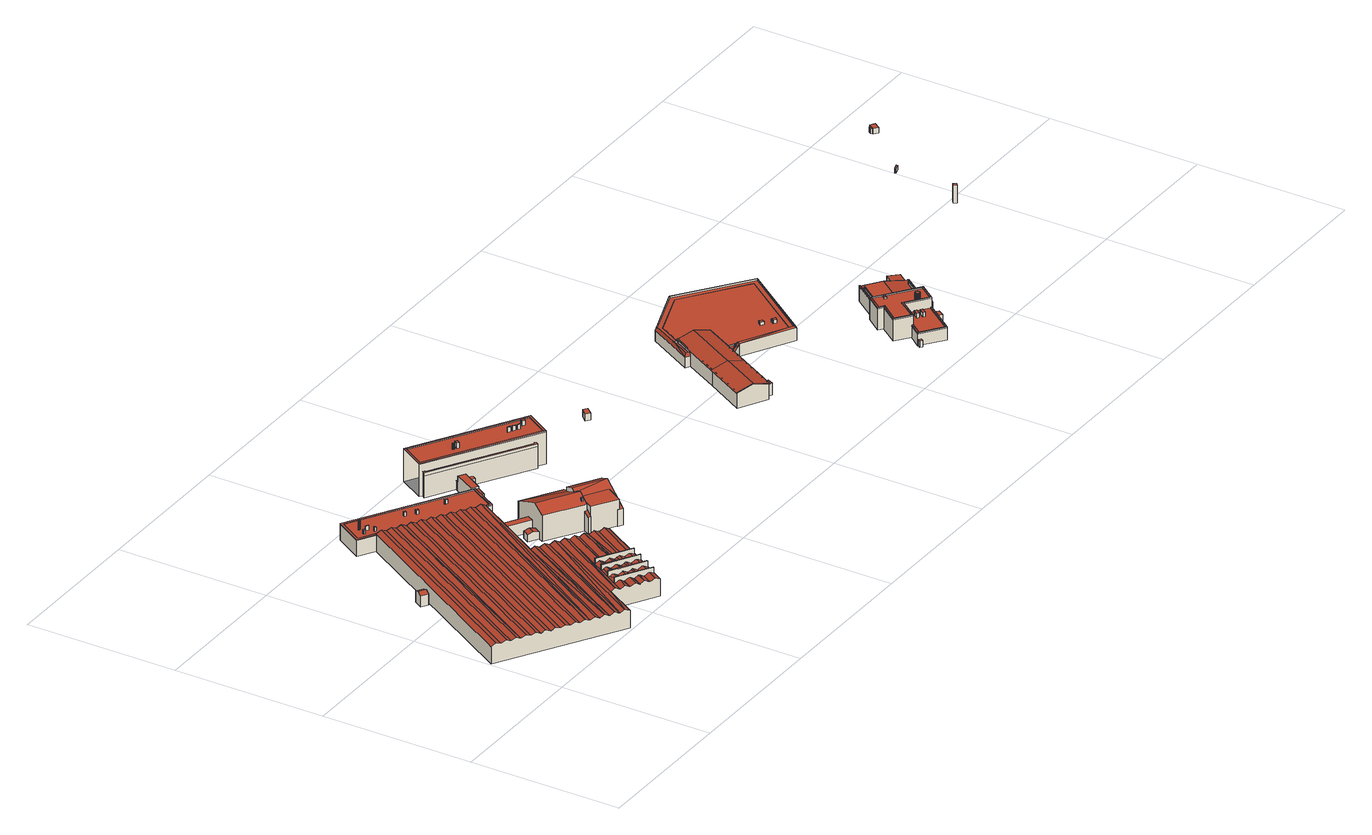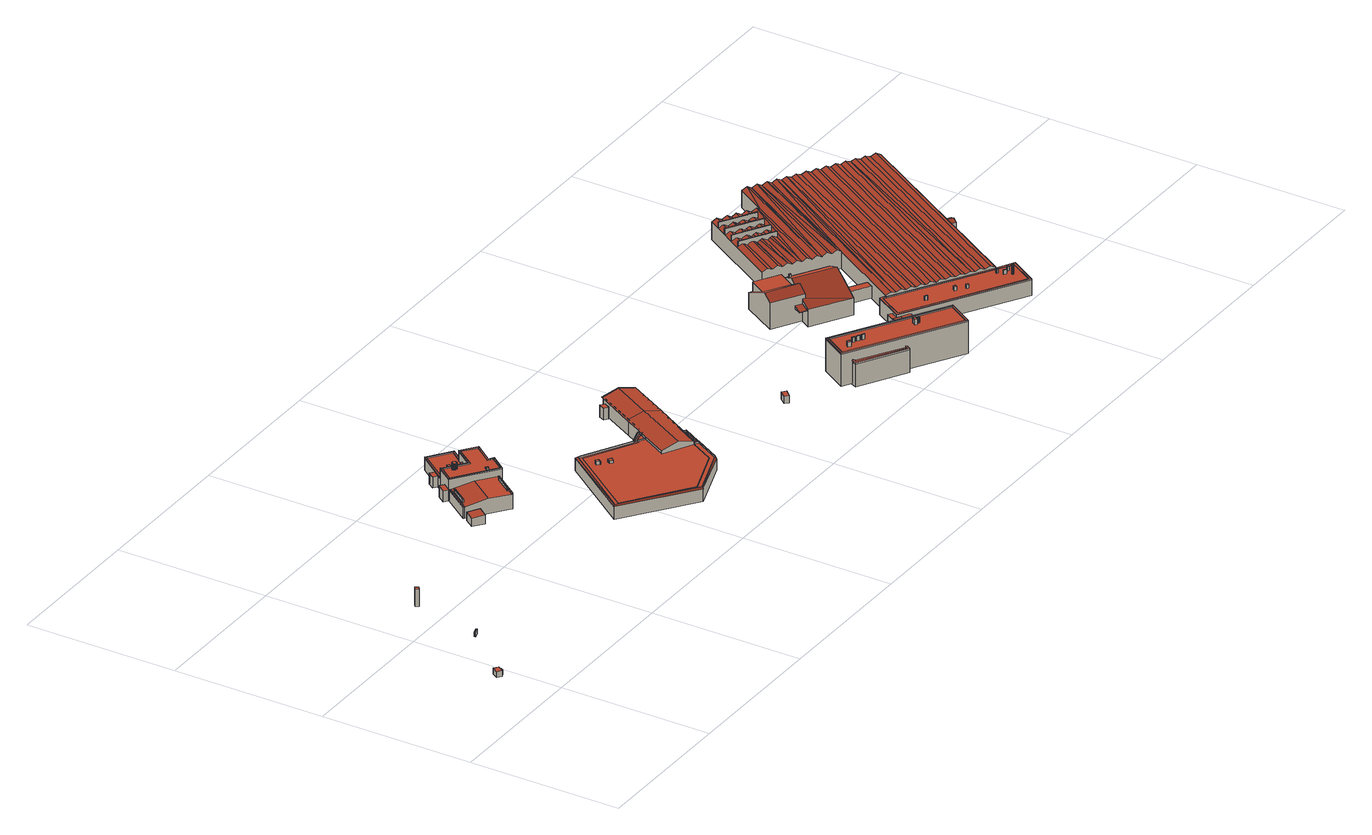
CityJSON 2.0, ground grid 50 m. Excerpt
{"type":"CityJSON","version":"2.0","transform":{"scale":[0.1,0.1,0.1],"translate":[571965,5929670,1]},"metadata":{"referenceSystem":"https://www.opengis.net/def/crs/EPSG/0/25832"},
"CityObjects":{
"building1":{"type":"Building","attributes":{"Grundfläche 2D":"7.888411","Grundhöhe NN":"1.096"},"geometry":[{"type":"Solid","lod":"3","boundaries":[[[[0,1,2,3]],[[4,0,3,5]],[[5,3,2,6,7]],[[4,5,7,8]],[[1,0,4,8,9]],[[2,1,9,6]],[[7,6,9,8]]]],"semantics":{"surfaces":[{"type":"RoofSurface"},{"type":"WallSurface"},{"type":"GroundSurface"}],"values":[[0,0,1,1,1,1,2]]}}]},
"building2":{"type":"Building","attributes":{"Grundfläche 2D":"3975.099443","Grundhöhe NN":"1.096"},"children":["building2-1","building2-2","building2-3","building2-4","building2-5","building2-6","building2-7","building2-8","building2-9","building2-10","building2-11"],"geometry":[{"type":"Solid","lod":"3","boundaries":[[[[10,11,12,13]],[[14,10,13,15,16,17,18,19,20,21,22,23,12,11,24,25,26]],[[27,28,29,30,31,32,33,34,35,36,37,38,39]],[[33,32,31,30,29,28,27,40,41,42,43,44,45,46,47,48,49,36,35,34]],[[50,51,52,53,54,55,56,57,49,48,47,46,45,44,43,42,41,40,58,59]],[[54,53,52,51,50,59,58,60,61,62,63,64,65,66,67,68,57,56,55]],[[69,70,71,72,73,74,75,76,77,78,79,80,81,82,83,84,60,85,86]],[[82,81,80,79,78,77,76,57,68,67,66,65,64,63,62,61,60,84,83]],[[87,88,89,90,91,92,93,85,94,95,96,97,98,99,100,101,102,103,104,105]],[[91,90,89,88,87,105,104,76,75,74,73,72,71,70,69,86,85,93,92]],[[106,107,108,109,110,111,112,103,102,101,100,99,98,97,96,95,94,113,114]],[[115,116,117,118,119,120,121,113,122,123,124,125,126,127,128,129,130]],[[118,117,116,115,130,131,132]],[[119,118,132,131,130,129,128,103,112,111,110,109,108,107,106,114,113,121,120]],[[133,134,122]],[[125,124,123,122,134,127,126]],[[135,136,134,133]],[[137,138,136,135]],[[139,140,137]],[[140,138,137]],[[141,142,139]],[[142,140,139]],[[141,143,144,142]],[[145,144,143]],[[146,147,145]],[[147,144,145]],[[146,148,149,150,151]],[[151,152,146]],[[152,147,146]],[[153,154,149,148]],[[155,156,150]],[[156,151,150]],[[157,158,155]],[[158,156,155]],[[157,159,160,158]],[[159,161,162,160]],[[163,164,162,161]],[[165,166,164,163]],[[165,167,168,166]],[[167,169,170,168]],[[169,171,172,170]],[[171,173,174,172]],[[173,175,176,174]],[[175,177,178,176]],[[177,179,180,178]],[[181,182,180,179]],[[183,184,182,181]],[[185,184,183]],[[185,186,187,188]],[[188,184,185]],[[186,189,190,187]],[[191,192,190,189]],[[193,194,192,191]],[[194,193,195,196,197,198]],[[199,136,138]],[[200,201,202,203,204,205]],[[206,207,208,209,210,211,212,213,214]],[[204,203,11,10]],[[215,216,18,17]],[[216,217,218,219,20,19,18]],[[219,220,21,20]],[[220,221,22,21]],[[222,23,22,221]],[[24,11,203,202]],[[25,24,202,201]],[[201,200,26,25]],[[200,205,14,26]],[[10,14,205,204]],[[146,145,143,141,139,137,135,133,122,113,94,85,60,58,40,27,39,223,224]],[[16,15,154,153,148,146,224,225,215,17]],[[12,195,193,191,189,186,185,183,181,179,177,175,173,171,169,167,165,163,161,159,157,155,150,149,154,15,13]],[[196,195,12]],[[222,226,227,198,197,196,12,23]],[[199,138,140,142,144,147,152,151,156,158,160,162,164,166,168,170,172,174,176,178,180,182,184,188,187,190,192,194,198,227,228]],[[136,199,228,229]],[[37,36,49,57,76,104,103,128,127,134,136,229,230]],[[39,38,37,230,223]],[[231,220,219,208,207,232]],[[221,220,231,233]],[[222,221,233,226]],[[216,215,225,234]],[[209,208,219,218,217,216,234,235,210]],[[211,210,235,236]],[[212,211,236,237]],[[213,212,237,238]],[[214,213,238,239]],[[206,214,239,240]],[[207,206,240,232]],[[226,233,231,232,240,239,238,237,236,235,234,225,224,223,230,229,228,227]]]],"semantics":{"surfaces":[{"type":"RoofSurface"},{"type":"WallSurface"},{"type":"GroundSurface"}],"values":[[0,0,0,0,0,0,0,0,0,0,0,0,0,0,0,0,0,0,0,0,0,0,0,0,0,0,0,0,0,0,0,0,0,0,0,0,0,0,0,0,0,0,0,0,0,0,0,0,0,0,0,0,0,0,0,0,0,1,1,1,1,1,1,1,1,1,1,1,1,1,1,1,1,1,1,1,1,1,1,1,1,1,1,1,1,1,1,1,2]]}}]},
"building2-1":{"type":"BuildingInstallation","parents":["building2"],"geometry":[{"type":"MultiSurface","lod":"3","boundaries":[[[241,242,243,244]],[[244,243,245,246]],[[241,244,246,247]],[[242,241,247,248]],[[243,242,248,245]]],"semantics":{"surfaces":[{"type":"RoofSurface"},{"type":"WallSurface"}],"values":[0,1,1,1,1]}}]},
"building2-2":{"type":"BuildingInstallation","parents":["building2"],"geometry":[{"type":"MultiSurface","lod":"3","boundaries":[[[249,250,251,252,253,254,255,256,257,258,259,260,261,262,263,264,265]],[[249,265,266,267]],[[267,268,250,249]],[[268,269,251,250]],[[269,270,252,251]],[[270,271,253,252]],[[271,272,254,253]],[[272,273,255,254]],[[273,274,256,255]],[[274,275,257,256]],[[275,276,258,257]],[[276,277,259,258]],[[277,278,260,259]],[[278,279,261,260]],[[279,280,262,261]],[[280,281,263,262]],[[281,282,264,263]],[[282,266,265,264]]],"semantics":{"surfaces":[{"type":"RoofSurface"},{"type":"WallSurface"}],"values":[0,1,1,1,1,1,1,1,1,1,1,1,1,1,1,1,1,1]}}]},
"building2-3":{"type":"BuildingInstallation","parents":["building2"],"geometry":[{"type":"MultiSurface","lod":"3","boundaries":[[[283,284,285,286]],[[286,285,287,288]],[[283,286,288,289]],[[284,283,289,290]],[[285,284,290,287]]],"semantics":{"surfaces":[{"type":"RoofSurface"},{"type":"WallSurface"}],"values":[0,1,1,1,1]}}]},
"building2-4":{"type":"BuildingInstallation","parents":["building2"],"geometry":[{"type":"MultiSurface","lod":"3","boundaries":[[[291,292,293,294]],[[294,293,295,296]],[[291,294,296,297]],[[292,291,297,298]],[[293,292,298,295]]],"semantics":{"surfaces":[{"type":"RoofSurface"},{"type":"WallSurface"}],"values":[0,1,1,1,1]}}]},
"building2-5":{"type":"BuildingInstallation","parents":["building2"],"geometry":[{"type":"MultiSurface","lod":"3","boundaries":[[[299,300,301,302]],[[303,304,302,301]],[[299,302,304,305]],[[300,299,305,306]],[[306,303,301,300]]],"semantics":{"surfaces":[{"type":"RoofSurface"},{"type":"WallSurface"}],"values":[0,1,1,1,1]}}]},
"building2-6":{"type":"BuildingInstallation","parents":["building2"],"geometry":[{"type":"MultiSurface","lod":"3","boundaries":[[[307,308,309,310]],[[310,309,311,312]],[[307,310,312,313]],[[308,307,313,314]],[[309,308,314,311]]],"semantics":{"surfaces":[{"type":"RoofSurface"},{"type":"WallSurface"}],"values":[0,1,1,1,1]}}]},
"building2-7":{"type":"BuildingInstallation","parents":["building2"],"geometry":[{"type":"MultiSurface","lod":"3","boundaries":[[[315,316,317,318]],[[319,320,318,317]],[[315,318,320,321]],[[321,322,316,315]],[[317,316,322,319]]],"semantics":{"surfaces":[{"type":"RoofSurface"},{"type":"WallSurface"}],"values":[0,1,1,1,1]}}]},
"building2-8":{"type":"BuildingInstallation","parents":["building2"],"geometry":[{"type":"MultiSurface","lod":"3","boundaries":[[[323,324,325,326,327,328,329,330]],[[327,326,331,34,332,47,333,55,67,78,74,87,101,111,130,334,125,335,329,328]],[[335,336,330,329]],[[129,112,102,105,75,77,68,56,337,48,338,35,339,325,324,323,330,336,126,340]],[[339,331,326,325]]],"semantics":{"surfaces":[{"type":"RoofSurface"},{"type":"WallSurface"}],"values":[0,1,1,1,1]}}]},
"building2-9":{"type":"BuildingInstallation","parents":["building2"],"geometry":[{"type":"MultiSurface","lod":"3","boundaries":[[[341,342,343,344,345]],[[118,108,98,90,71,81,64,52,346,44,347,31,348,343,342,349,117]],[[348,350,344,343]],[[82,70,91,97,107,119,351,352,341,345,344,350,30,353,43,354,51,63]],[[352,349,342,341]]],"semantics":{"surfaces":[{"type":"RoofSurface"},{"type":"WallSurface"}],"values":[0,1,1,1,1]}}]},
"building2-10":{"type":"BuildingInstallation","parents":["building2"],"geometry":[{"type":"MultiSurface","lod":"3","boundaries":[[[355,356,357,358]],[[359,360,355,358]],[[356,355,360,28,361,41,362,59,61,84,86,93,95,114,121,363,364]],[[364,365,357,356]],[[69,83,62,50,366,42,367,29,359,358,357,365,368,120,106,96,92]]],"semantics":{"surfaces":[{"type":"RoofSurface"},{"type":"WallSurface"}],"values":[0,1,1,1,1]}}]},
"building2-11":{"type":"BuildingInstallation","parents":["building2"],"geometry":[{"type":"MultiSurface","lod":"3","boundaries":[[[369,370,371,372,373,374,375,376,377,378]],[[123,379,371,370]],[[379,124,115,131,110,100,88,73,79,66,54,380,46,381,33,382,376,375,374,373,372,371]],[[382,383,377,376]],[[53,65,80,72,89,99,109,132,116,123,370,369,378,377,383,32,384,45,385]]],"semantics":{"surfaces":[{"type":"RoofSurface"},{"type":"WallSurface"}],"values":[0,1,1,1,1]}}]},
"building3":{"type":"Building","attributes":{"Grundfläche 2D":"390.104590","Grundhöhe NN":"1.401"},"children":["building3-1","building3-2"],"geometry":[{"type":"Solid","lod":"3","boundaries":[[[[386,387,388,389,390,391]],[[392,393,394,395,396,389,388,397,398,399]],[[393,400,401,394]],[[402,403,404,399,405]],[[404,403,406,407]],[[408,409,402]],[[410,411,412,413,403,402,409,414,415]],[[416,409,408,417,418,419,420]],[[421,422,423,424]],[[425,421,424,426]],[[427,428,414,409]],[[429,430,431,432]],[[404,407,393,392,399]],[[419,418,433,434]],[[420,419,434,435]],[[411,410,436,437]],[[413,412,411,437,438]],[[406,403,413,438,439]],[[440,441,400,393,407,406,439,442]],[[397,388,387,417,408,402]],[[397,402,405,398]],[[405,399,398]],[[400,441,440,442,443,401]],[[394,401,443,444]],[[430,445,446,447,425,426,448,449,391,390,389,396,395,394,444,450,431]],[[387,386,391,449,433,418,417]],[[426,424,423,451,448]],[[422,421,425,447,452]],[[423,422,452,451]],[[436,410,415,428,427,420,435]],[[415,414,428]],[[409,416,420,427]],[[432,431,450,453]],[[429,432,453,454]],[[430,429,454,445]],[[438,437,436,435,434,433,449,448,451,452,447,446,445,454,453,450,444,443,442,439]]]],"semantics":{"surfaces":[{"type":"RoofSurface"},{"type":"WallSurface"},{"type":"GroundSurface"}],"values":[[0,0,0,0,0,0,0,0,0,0,0,0,1,1,1,1,1,1,1,1,1,1,1,1,1,1,1,1,1,1,1,1,1,1,1,2]]}}]},
"building3-1":{"type":"BuildingInstallation","parents":["building3"],"geometry":[{"type":"MultiSurface","lod":"3","boundaries":[[[455,456,457,458]],[[459,460,458,457]],[[460,461,455,458]],[[456,455,461,462]],[[457,456,462,459]]],"semantics":{"surfaces":[{"type":"RoofSurface"},{"type":"WallSurface"}],"values":[0,1,1,1,1]}}]},
"building3-2":{"type":"BuildingInstallation","parents":["building3"],"geometry":[{"type":"MultiSurface","lod":"3","boundaries":[[[463,441,464,465]],[[440,466,464,441]],[[466,467,465,464]],[[467,468,463,465]],[[468,440,441,463]],[[440,468,467,466]]],"semantics":{"surfaces":[{"type":"RoofSurface"},{"type":"WallSurface"},{"type":"OuterCeilingSurface"}],"values":[0,1,1,1,1,2]}}]},
"building4":{"type":"Building","attributes":{"Grundfläche 2D":"512.091649","Grundhöhe NN":"1.151"},"children":["building4-1","building4-2","building4-3","building4-4","building4-5","building4-6"],"geometry":[{"type":"MultiSurface","lod":"3","boundaries":[[[469,470,471,472]],[[473,474,475,471,470]],[[469,476,473,470]],[[477,476,469,472,478,479]],[[474,480,481,475]],[[476,477,474,473]],[[482,480,474,477,479,483]],[[483,479,478,484]],[[485,486,487,488]],[[482,483,484,489]],[[482,489,490,486,485,491,481,480]],[[492,493,494,495]],[[496,497,498,499]],[[487,500,501,493,492,502,503,504,488]],[[505,504,503,506,507,501,500,508,509,510,497,496,511,512]],[[513,514,515,516,499,498]],[[506,517,495,494,507]],[[484,478,472,471,475,481,491,512,511,518,519,520,521,522,523,524,510,509,490,489]],[[525,526,514,513]],[[527,528,526,525]],[[529,530,516,531]],[[513,498,531,516,515,532]],[[507,494,493,501]],[[486,508,500,487]],[[508,486,490,509]],[[533,534,535,536,537,538,539,540,519,518,530,529,524,523]],[[536,541,542,537]],[[543,544,521,520]],[[538,545,546,535,534,547,548,549,539]],[[546,545,542,541]],[[544,543,549,548]],[[513,532,527,525]],[[497,529,531,498]],[[529,497,510,524]],[[541,536,535,546]],[[533,550,544,548,547,534]],[[521,544,550,533,523,522]]],"semantics":{"surfaces":[{"type":"WallSurface"},{"type":"RoofSurface"},{"type":"GroundSurface"}],"values":[0,0,1,0,0,0,1,0,0,0,0,0,0,1,0,1,1,2,0,1,0,1,0,0,0,0,1,0,1,0,0,0,0,0,0,0,0]}}]},
"building4-1":{"type":"BuildingInstallation","parents":["building4"],"geometry":[{"type":"MultiSurface","lod":"3","boundaries":[[[551,552,553,554,555,556,557,558,559,560,561,562,563,564,565,566,567,568,569,570,571,572,573,574,575,576,577]],[[578,579,552,551]],[[580,581,577,576]],[[581,578,551,577]],[[579,582,553,552]],[[582,583,554,553]],[[583,584,555,554]],[[584,585,556,555]],[[585,586,557,556]],[[586,587,558,557]],[[587,588,559,558]],[[588,589,560,559]],[[589,590,561,560]],[[590,591,562,561]],[[591,592,563,562]],[[592,593,564,563]],[[593,594,565,564]],[[594,595,566,565]],[[595,596,567,566]],[[596,597,568,567]],[[597,598,569,568]],[[598,599,570,569]],[[599,600,571,570]],[[600,601,572,571]],[[601,602,573,572]],[[602,603,574,573]],[[603,604,575,574]],[[604,580,576,575]]],"semantics":{"surfaces":[{"type":"RoofSurface"},{"type":"WallSurface"}],"values":[0,1,1,1,1,1,1,1,1,1,1,1,1,1,1,1,1,1,1,1,1,1,1,1,1,1,1,1]}}]},
"building4-2":{"type":"BuildingInstallation","parents":["building4"],"geometry":[{"type":"MultiSurface","lod":"3","boundaries":[[[605,606,607,608]],[[609,610,606,605]],[[610,611,607,606]],[[611,612,608,607]],[[612,609,605,608]]],"semantics":{"surfaces":[{"type":"RoofSurface"},{"type":"WallSurface"}],"values":[0,1,1,1,1]}}]},
"building4-3":{"type":"BuildingInstallation","parents":["building4"],"geometry":[{"type":"MultiSurface","lod":"3","boundaries":[[[613,614,615,616,617]],[[615,614,618,619]],[[616,615,619,620]],[[621,613,617,616,620,622]],[[614,613,621,618]]],"semantics":{"surfaces":[{"type":"RoofSurface"},{"type":"WallSurface"}],"values":[0,1,1,1,1]}}]},
"building4-4":{"type":"BuildingInstallation","parents":["building4"],"geometry":[{"type":"MultiSurface","lod":"3","boundaries":[[[623,624,625,626]],[[624,623,627,628]],[[625,624,628,629]],[[626,625,629,630]],[[623,626,630,627]]],"semantics":{"surfaces":[{"type":"RoofSurface"},{"type":"WallSurface"}],"values":[0,1,1,1,1]}}]},
"building4-5":{"type":"BuildingInstallation","parents":["building4"],"geometry":[{"type":"MultiSurface","lod":"3","boundaries":[[[631,632,633,634,635]],[[636,633,632,631,637,638]],[[634,633,636,639]],[[635,634,639,640]],[[631,635,640,637]]],"semantics":{"surfaces":[{"type":"RoofSurface"},{"type":"WallSurface"}],"values":[0,1,1,1,1]}}]},
"building4-6":{"type":"BuildingInstallation","parents":["building4"],"geometry":[{"type":"MultiSurface","lod":"3","boundaries":[[[641,642,643,644]],[[645,646,644,643]],[[641,644,646,647]],[[647,648,642,641]],[[643,642,648,645]]],"semantics":{"surfaces":[{"type":"RoofSurface"},{"type":"WallSurface"}],"values":[0,1,1,1,1]}}]},
"building5":{"type":"Building","attributes":{"Grundfläche 2D":"4.479145","Grundhöhe NN":"3.846"},"geometry":[{"type":"Solid","lod":"3","boundaries":[[[[649,650,651,652]],[[653,654,652,651]],[[654,655,649,652]],[[655,656,650,649]],[[656,653,651,650]],[[656,655,654,653]]]],"semantics":{"surfaces":[{"type":"RoofSurface"},{"type":"WallSurface"},{"type":"GroundSurface"}],"values":[[0,1,1,1,1,2]]}}]},
"building6":{"type":"Building","attributes":{"Grundfläche 2D":"1195.444422","Grundhöhe NN":"5.000"},"children":["building6-1","building6-2","building6-3","building6-4"],"geometry":[{"type":"Solid","lod":"3","boundaries":[[[[657,658,659,660,661,662,663,664,665,666,667,668,669,670,671,672,673]],[[674,675,676,677,678,679,680,681,682,683]],[[682,674,683]],[[684,685,686,678,677,687,688,689,690,691,692]],[[693,678,686,685,694,695]],[[696,697,680,679,678,693,695]],[[698,699,700,701]],[[657,702,703,658]],[[667,666,704,705]],[[668,667,705,706]],[[669,668,706,707]],[[683,679,708,709]],[[710,683,709,711]],[[674,710,711,702]],[[657,674,702]],[[672,671,676,675,674,657,673]],[[677,676,671,670,687]],[[686,712,713,687,670,714,715,716]],[[717,693,718,719,720]],[[679,717,720,708]],[[718,721,686,716,719]],[[659,658,703,722]],[[660,659,722,723]],[[724,725,663,662,661,660,723,726]],[[727,664,663,725]],[[728,665,664,727]],[[666,665,728,704]],[[670,669,707,714]],[[729,730,701,700]],[[730,731,698,701]],[[731,732,699,698]],[[732,729,700,699]],[[709,708,720,719,716,715,714,707,706,705,704,728,727,725,724,726,723,722,703,702,711]],[[732,731,730,729]],[[674,682,710]],[[684,692,691,690,689,688,687,713,712,686,721,718,693,695,694,685]],[[683,710,682,681,680,697,696,695,693,717,679]]]],"semantics":{"surfaces":[{"type":"RoofSurface"},{"type":"WallSurface"},{"type":"GroundSurface"}],"values":[[0,0,0,0,0,0,0,1,1,1,1,1,1,1,1,1,1,1,1,1,1,1,1,1,1,1,1,1,1,1,1,1,2,2,0,0,0]]}}]},
"building6-1":{"type":"BuildingInstallation","parents":["building6"],"geometry":[{"type":"MultiSurface","lod":"3","boundaries":[[[733,734,735,736]],[[673,736,735,672]],[[733,736,673,661]],[[661,662,734,733]],[[662,672,735,734]]],"semantics":{"surfaces":[{"type":"RoofSurface"},{"type":"WallSurface"}],"values":[0,1,1,1,1]}}]},
"building6-2":{"type":"BuildingInstallation","parents":["building6"],"geometry":[{"type":"MultiSurface","lod":"3","boundaries":[[[737,738,739,740]],[[740,739,741,742]],[[737,740,742,743]],[[738,737,743,744]],[[739,738,744,741]]],"semantics":{"surfaces":[{"type":"RoofSurface"},{"type":"WallSurface"}],"values":[0,1,1,1,1]}}]},
"building6-3":{"type":"BuildingInstallation","parents":["building6"],"geometry":[{"type":"MultiSurface","lod":"3","boundaries":[[[745,746,747,748,749]],[[750,751,747,746]],[[752,753,748,747,751]],[[753,754,755,756,745,749,748]],[[756,750,746,745]]],"semantics":{"surfaces":[{"type":"RoofSurface"},{"type":"WallSurface"}],"values":[0,1,1,1,1]}}]},
"building6-4":{"type":"BuildingInstallation","parents":["building6"],"geometry":[{"type":"MultiSurface","lod":"3","boundaries":[[[754,753,757,758]],[[759,760,758,757]],[[760,755,754,758]],[[752,759,757,753]]],"semantics":{"surfaces":[{"type":"RoofSurface"},{"type":"WallSurface"}],"values":[0,1,1,1]}}]},
"building7":{"type":"Building","attributes":{"Grundfläche 2D":"203.739984","Grundhöhe NN":"5.156"},"children":["building7-1","building7-2"],"geometry":[{"type":"Solid","lod":"3","boundaries":[[[[761,762,763,764,765]],[[762,766,767,768,763]],[[769,770,771,772,766]],[[772,773,766]],[[773,767,766]],[[770,774,775,771]],[[776,777,778,779,775]],[[776,775,774]],[[780,779,778]],[[781,782,780]],[[782,779,780]],[[783,784,785,786,782,781]],[[784,787,788,785]],[[789,790,788,787]],[[663,662,661,660,659,658,791,792,793,794,795,796,797,798,799,800,801,802,803,804,805,806,669,668,667,666,665]],[[803,802,788,790]],[[801,800,799,782,786,785,788,802]],[[782,799,798,779]],[[779,798,797,775]],[[775,797,796,771]],[[771,796,795,773,772]],[[795,794,767,773]],[[768,767,794,793,807,793,792,791,764,763]],[[659,660,808,809]],[[658,659,809,810]],[[810,811,812,765,764,791,658]],[[813,766,762,761,765,812,814]],[[770,769,766,813,815]],[[776,774,770,815,816]],[[778,777,776,816,817]],[[781,780,778,817,818]],[[787,784,783,781,818,819]],[[789,787,819,820]],[[821,822,823,806,805,804,803,790,789,820,824]],[[669,806,823,825]],[[668,669,825,826]],[[667,668,826,827]],[[666,667,827,828]],[[665,666,828,829]],[[663,665,829,830]],[[660,661,662,663,830,831,832,808]],[[815,813,814,812,811,810,809,808,832,831,830,829,828,827,826,825,823,822,821,824,820,819,818,817,816]]]],"semantics":{"surfaces":[{"type":"RoofSurface"},{"type":"WallSurface"},{"type":"GroundSurface"}],"values":[[0,0,0,0,0,0,0,0,0,0,0,0,0,0,0,1,1,1,1,1,1,1,1,1,1,1,1,1,1,1,1,1,1,1,1,1,1,1,1,1,1,2]]}}]},
"building7-1":{"type":"BuildingInstallation","parents":["building7"],"geometry":[{"type":"MultiSurface","lod":"3","boundaries":[[[833,734,733,834,807]],[[833,794,662,734]],[[662,661,733,734]],[[661,792,834,733]],[[793,807,834,792]],[[793,794,833,807]]],"semantics":{"surfaces":[{"type":"RoofSurface"},{"type":"WallSurface"}],"values":[0,1,1,1,1,1]}}]},
"building7-2":{"type":"BuildingInstallation","parents":["building7"],"geometry":[{"type":"MultiSurface","lod":"3","boundaries":[[[835,836,837,838]],[[838,837,801,804]],[[835,838,804,805]],[[836,835,805,800]],[[837,836,800,801]]],"semantics":{"surfaces":[{"type":"RoofSurface"},{"type":"WallSurface"}],"values":[0,1,1,1,1]}}]},
"building8":{"type":"Building","attributes":{"Grundfläche 2D":"443.917656","Grundhöhe NN":"5.402"},"children":["building8-1","building8-2","building8-3","building8-4","building8-5","building8-6","building8-7","building8-8","building8-9"],"geometry":[{"type":"Solid","lod":"3","boundaries":[[[[839,840,841,842,843,844,845,846,847]],[[848,849,850,851,852,853,854,855,856,857,858,859,860]],[[861,852,851,862,863,859,858,864,865]],[[866,867,868,869,870,871]],[[872,873,874,869,868,875,876]],[[871,870,877,878,867,866]],[[879,880,881,882,883,884,885,886]],[[887,888,889,890,891,892,893,894,895]],[[896,897,898,899]],[[900,901,902,903]],[[904,905,906,907]],[[908,909,841,840]],[[909,910,911,843,842,841]],[[911,912,844,843]],[[886,885,846,845]],[[885,884,847,846]],[[839,847,884,883]],[[913,914,853,852]],[[914,915,854,853]],[[915,916,855,854]],[[916,917,856,855]],[[917,918,919,858,857,856]],[[893,892,860,859]],[[892,891,890,848,860]],[[849,848,890,889]],[[888,850,849,889]],[[888,887,851,850]],[[862,851,887,895]],[[895,894,863,862]],[[894,893,859,863]],[[919,920,864,858]],[[920,921,922,861,865,864]],[[922,913,852,861]],[[878,877,923,924]],[[867,878,924,925]],[[926,876,875,868,867,925,927]],[[873,872,876,926,928]],[[929,930,909,908]],[[931,932,911,910,909,930,933,905,904]],[[901,934,935,912,911,932,936,902]],[[915,914,937,938]],[[908,840,839,883,882,916,915,938,929]],[[880,879,917,916,882,881]],[[844,919,918,917,879,886,845]],[[896,939,920,919,844,912,935,940,897]],[[869,874,873,928,941,922,921,920,939,923,877,870]],[[913,922,941,942]],[[914,913,942,937]],[[898,897,940,943]],[[899,898,943,944]],[[896,899,944,939]],[[903,902,936,945]],[[900,903,945,946]],[[901,900,946,934]],[[906,905,933,947]],[[907,906,947,948]],[[904,907,948,931]],[[925,924,923,939,944,943,940,935,934,946,945,936,932,931,948,947,933,930,929,938,937,942,941,928,926,927]]]],"semantics":{"surfaces":[{"type":"RoofSurface"},{"type":"WallSurface"},{"type":"GroundSurface"}],"values":[[0,0,0,0,0,0,0,0,0,0,0,1,1,1,1,1,1,1,1,1,1,1,1,1,1,1,1,1,1,1,1,1,1,1,1,1,1,1,1,1,1,1,1,1,1,1,1,1,1,1,1,1,1,1,1,1,1,2]]}}]},
"building8-1":{"type":"BuildingInstallation","parents":["building8"],"geometry":[{"type":"MultiSurface","lod":"3","boundaries":[[[949,950,951,952]],[[953,954,952,951]],[[949,952,954,955]],[[950,949,955,956]],[[956,953,951,950]]],"semantics":{"surfaces":[{"type":"RoofSurface"},{"type":"WallSurface"}],"values":[0,1,1,1,1]}}]},
"building8-2":{"type":"BuildingInstallation","parents":["building8"],"geometry":[{"type":"MultiSurface","lod":"3","boundaries":[[[957,958,959,960]],[[960,959,961,962]],[[957,960,962,963]],[[958,957,963,964]],[[959,958,964,961]]],"semantics":{"surfaces":[{"type":"RoofSurface"},{"type":"WallSurface"}],"values":[0,1,1,1,1]}}]},
"building8-3":{"type":"BuildingInstallation","parents":["building8"],"geometry":[{"type":"MultiSurface","lod":"3","boundaries":[[[965,966,967,968,969,970,971,972,973,974,975,976,977,978,979,980,981,982,983,984,985,986,987,988,989,990,991,992,993,994,995,996,997,998,999,1000,1001,1002,1003,1004,1005,1006,1007,1008,1009,1010,1011,1012,1013,1014,1015,1016,1017,1018]],[[1019,1020,965,1018]],[[1020,1021,966,965]],[[1021,1022,967,966]],[[1022,1023,968,967]],[[1024,1025,1016,1015]],[[1025,1026,1017,1016]],[[1026,1019,1018,1017]],[[1023,1027,969,968]],[[1027,1028,970,969]],[[1028,1029,971,970]],[[1029,1030,972,971]],[[1030,1031,973,972]],[[1031,1032,974,973]],[[1032,1033,975,974]],[[1033,1034,976,975]],[[1034,1035,977,976]],[[1035,1036,978,977]],[[1036,1037,979,978]],[[1037,1038,980,979]],[[1038,1039,981,980]],[[1039,1040,982,981]],[[1040,1041,983,982]],[[1041,1042,984,983]],[[1042,1043,985,984]],[[1043,1044,986,985]],[[1044,1045,987,986]],[[1045,1046,988,987]],[[1046,1047,989,988]],[[1047,1048,990,989]],[[1048,1049,991,990]],[[1049,1050,992,991]],[[1050,1051,993,992]],[[1051,1052,994,993]],[[1052,1053,995,994]],[[1053,1054,996,995]],[[1054,1055,997,996]],[[1055,1056,998,997]],[[1056,1057,999,998]],[[1057,1058,1000,999]],[[1058,1059,1001,1000]],[[1059,1060,1002,1001]],[[1060,1061,1003,1002]],[[1061,1062,1004,1003]],[[1062,1063,1005,1004]],[[1063,1064,1006,1005]],[[1064,1065,1007,1006]],[[1065,1066,1008,1007]],[[1066,1067,1068,1010,1009,1008]],[[1068,1069,1011,1010]],[[1069,1070,1012,1011]],[[1070,1071,1013,1012]],[[1071,1072,1014,1013]],[[1072,1024,1015,1014]]],"semantics":{"surfaces":[{"type":"RoofSurface"},{"type":"WallSurface"}],"values":[0,1,1,1,1,1,1,1,1,1,1,1,1,1,1,1,1,1,1,1,1,1,1,1,1,1,1,1,1,1,1,1,1,1,1,1,1,1,1,1,1,1,1,1,1,1,1,1,1,1,1,1,1,1]}}]},
"building8-4":{"type":"BuildingInstallation","parents":["building8"],"geometry":[{"type":"MultiSurface","lod":"3","boundaries":[[[1073,1074,1075,1076]],[[873,874,1075,1074]],[[875,1076,1075,874,1077]],[[875,876,1073,1076]],[[876,872,873,1074,1073]]],"semantics":{"surfaces":[{"type":"RoofSurface"},{"type":"WallSurface"}],"values":[0,1,1,1,1]}}]},
"building8-5":{"type":"BuildingInstallation","parents":["building8"],"geometry":[{"type":"MultiSurface","lod":"3","boundaries":[[[1078,1079,1080,1081]],[[1079,1078,1082,1083,1084,1085]],[[870,877,1078,1081]],[[877,878,1082,1078]],[[878,867,1083,1082]],[[1083,867,866,871,1079,1085,1084]],[[871,870,1081,1080,1079]]],"semantics":{"surfaces":[{"type":"RoofSurface"},{"type":"WallSurface"}],"values":[0,0,1,1,1,1,1]}}]},
"building8-6":{"type":"BuildingInstallation","parents":["building8"],"geometry":[{"type":"MultiSurface","lod":"3","boundaries":[[[1086,1087,1088,1089]],[[1089,1088,1090,1091]],[[1086,1089,1091,1092]],[[1087,1086,1092,1093]],[[1088,1087,1093,1090]]],"semantics":{"surfaces":[{"type":"RoofSurface"},{"type":"WallSurface"}],"values":[0,1,1,1,1]}}]},
"building8-7":{"type":"BuildingInstallation","parents":["building8"],"geometry":[{"type":"MultiSurface","lod":"3","boundaries":[[[1094,1095,1096,1097]],[[1098,1099,1097,1096]],[[1094,1097,1099,1100]],[[1100,1101,1095,1094]],[[1096,1095,1101,1098]]],"semantics":{"surfaces":[{"type":"RoofSurface"},{"type":"WallSurface"}],"values":[0,1,1,1,1]}}]},
"building8-8":{"type":"BuildingInstallation","parents":["building8"],"geometry":[{"type":"MultiSurface","lod":"3","boundaries":[[[1102,1103,1104,1105]],[[881,1106,1105,1104]],[[1102,1105,1106,1107]],[[1107,880,1103,1102]],[[880,881,1104,1103]]],"semantics":{"surfaces":[{"type":"RoofSurface"},{"type":"WallSurface"}],"values":[0,1,1,1,1]}}]},
"building8-9":{"type":"BuildingInstallation","parents":["building8"],"geometry":[{"type":"MultiSurface","lod":"3","boundaries":[[[1108,1109,1110,1111]],[[1111,1110,1112,1113]],[[1108,1111,1113,1114]],[[1109,1108,1114,1115]],[[1110,1109,1115,1112]]],"semantics":{"surfaces":[{"type":"RoofSurface"},{"type":"WallSurface"}],"values":[0,1,1,1,1]}}]},
"building9":{"type":"Building","attributes":{"Grundfläche 2D":"16.678260","Grundhöhe NN":"5.468"},"geometry":[{"type":"Solid","lod":"3","boundaries":[[[[1116,1117,1118,1119]],[[1120,1121,1119,1118]],[[1121,1122,1116,1119]],[[1122,1123,1117,1116]],[[1123,1120,1118,1117]],[[1123,1122,1121,1120]]]],"semantics":{"surfaces":[{"type":"RoofSurface"},{"type":"WallSurface"},{"type":"GroundSurface"}],"values":[[0,1,1,1,1,2]]}}]},
"building10":{"type":"Building","attributes":{"Grundfläche 2D":"1.368653","Grundhöhe NN":"5.830"},"geometry":[{"type":"Solid","lod":"3","boundaries":[[[[1124,1125,1126,1127]],[[1128,1129,1127,1126]],[[1129,1130,1124,1127]],[[1130,1131,1125,1124]],[[1131,1128,1126,1125]],[[1131,1130,1129,1128]]]],"semantics":{"surfaces":[{"type":"RoofSurface"},{"type":"WallSurface"},{"type":"GroundSurface"}],"values":[[0,1,1,1,1,2]]}}]},
"building11":{"type":"Building","attributes":{"Grundfläche 2D":"0.861423","Grundhöhe NN":"5.924"},"geometry":[{"type":"Solid","lod":"3","boundaries":[[[[1132,1133,1134,1135]],[[1136,1137,1135,1134]],[[1137,1138,1132,1135]],[[1138,1139,1133,1132]],[[1139,1136,1134,1133]],[[1139,1138,1137,1136]]]],"semantics":{"surfaces":[{"type":"RoofSurface"},{"type":"WallSurface"},{"type":"GroundSurface"}],"values":[[0,1,1,1,1,2]]}}]},
"building12":{"type":"Building","attributes":{"Grundfläche 2D":"0.563357","Grundhöhe NN":"5.927"},"geometry":[{"type":"Solid","lod":"3","boundaries":[[[[1140,1141,1142,1143]],[[1144,1145,1143,1142]],[[1145,1146,1140,1143]],[[1146,1147,1141,1140]],[[1147,1144,1142,1141]],[[1147,1146,1145,1144]]]],"semantics":{"surfaces":[{"type":"RoofSurface"},{"type":"WallSurface"},{"type":"GroundSurface"}],"values":[[0,1,1,1,1,2]]}}]},
"building13":{"type":"Building","attributes":{"Grundfläche 2D":"4.015578","Grundhöhe NN":"5.893"},"geometry":[{"type":"Solid","lod":"3","boundaries":[[[[1148,1149,1150,1151]],[[1149,1148,1152,1153]],[[1150,1149,1153,1154]],[[1151,1150,1154,1155]],[[1148,1151,1155,1152]],[[1153,1152,1155,1154]]]],"semantics":{"surfaces":[{"type":"RoofSurface"},{"type":"WallSurface"},{"type":"GroundSurface"}],"values":[[0,1,1,1,1,2]]}}]}
},
"vertices":[
[188,600,44],[180,587,38],[202,574,38],[210,587,44],[197,614,38],[218,600,38],[202,574,1],[218,600,1],[197,614,1],[180,587,1],
[691,683,56],[388,867,56],[385,863,56],[688,679,56],[703,676,56],[689,679,56],[688,678,56],[688,677,56],[705,667,56],[756,752,56],[759,758,56],[385,985,56],[330,895,56],[384,862,56],[339,897,56],[387,976,56],[751,756,56],[746,314,67],[663,178,67],[662,176,67],[643,145,67],[642,142,67],[622,110,67],[620,106,67],[601,74,67],[599,71,67],[579,39,67],[594,30,58],[677,167,58],[761,305,58],[732,322,58],[650,186,58],[649,185,58],[630,153,58],[628,150,58],[609,119,58],[606,114,58],[587,83,58],[585,80,58],[565,47,58],[635,193,67],[616,162,67],[614,159,67],[595,127,67],[592,122,67],[573,91,67],[571,88,67],[551,56,67],[719,330,67],[636,195,67],[704,339,58],[629,199,63],[628,198,63],[610,165,64],[609,162,64],[591,129,65],[588,125,65],[571,92,66],[569,89,66],[615,206,63],[598,173,62],[596,170,62],[578,137,61],[576,132,60],[558,100,60],[557,97,59],[539,64,58],[558,96,58],[560,99,58],[579,130,58],[582,135,58],[601,167,58],[602,170,58],[622,202,58],[623,203,58],[691,347,67],[616,207,63],[546,107,67],[565,139,67],[568,143,67],[587,175,67],[589,178,67],[608,210,67],[609,211,67],[677,355,58],[595,220,58],[594,219,58],[575,186,58],[573,184,58],[554,152,58],[551,147,58],[532,116,58],[530,113,58],[511,81,58],[525,72,67],[544,104,67],[587,223,63],[569,190,62],[568,187,62],[550,154,61],[548,149,60],[530,117,60],[528,114,59],[663,363,67],[588,224,63],[528,162,60],[531,166,61],[551,197,62],[560,192,67],[561,195,67],[581,227,67],[582,228,67],[650,372,58],[527,168,58],[524,164,58],[505,132,58],[503,129,58],[484,97,58],[497,89,67],[517,121,67],[518,124,67],[538,155,67],[540,160,67],[636,380,67],[470,106,67],[623,388,58],[457,113,58],[609,397,67],[380,19,67],[595,405,58],[367,27,58],[581,413,67],[353,36,67],[567,422,58],[339,44,58],[554,430,67],[541,437,58],[325,53,67],[688,677,58],[688,679,59],[674,688,67],[298,69,67],[312,61,58],[688,678,58],[689,679,58],[660,696,60],[285,77,60],[646,704,67],[271,86,67],[632,713,60],[257,94,60],[619,721,67],[244,102,67],[605,729,60],[230,110,60],[592,738,67],[216,119,67],[578,746,60],[203,127,60],[564,754,67],[189,135,67],[550,763,60],[175,143,60],[537,771,67],[162,152,67],[523,779,60],[148,160,60],[509,787,67],[134,168,67],[496,795,60],[121,177,60],[482,804,67],[106,185,67],[469,812,60],[93,193,60],[455,821,67],[441,829,60],[66,210,60],[80,202,67],[427,837,67],[52,218,67],[414,846,60],[38,227,60],[400,854,67],[24,235,67],[385,863,59],[385,863,58],[384,862,58],[9,244,58],[395,10,58],[751,756,54],[387,976,54],[339,897,54],[388,867,54],[691,683,54],[703,676,54],[727,794,46],[720,782,46],[759,758,46],[748,738,46],[746,736,46],[759,728,46],[778,758,46],[757,771,46],[759,775,46],[688,677,54],[705,667,54],[746,736,54],[756,752,54],[759,758,54],[385,985,54],[330,895,54],[384,862,54],[761,305,1],[541,437,1],[688,677,1],[384,862,1],[9,244,1],[395,10,1],[457,113,1],[594,30,1],[385,985,1],[720,782,1],[330,895,1],[705,667,1],[746,736,1],[759,728,1],[778,758,1],[757,771,1],[759,775,1],[727,794,1],
[545,825,67],[551,822,67],[555,828,67],[549,832,67],[555,828,54],[549,832,54],[545,825,54],[551,822,54],
[388,920,86],[388,921,86],[388,922,86],[387,922,86],[387,923,86],[386,923,86],[385,923,86],[384,923,86],[384,922,86],[384,921,86],[383,921,86],[383,920,86],[384,920,86],[384,919,86],[385,919,86],[386,919,86],[387,919,86],[387,919,54],[388,920,54],[388,921,54],[388,922,54],[387,922,54],[387,923,54],[386,923,54],[385,923,54],[384,923,54],[384,922,54],[384,921,54],[383,921,54],[383,920,54],[384,920,54],[384,919,54],[385,919,54],[386,919,54],
[646,781,68],[648,784,68],[640,789,68],[638,786,68],[640,789,54],[638,786,54],[646,781,54],[648,784,54],
[524,847,67],[527,852,67],[521,855,67],[518,850,67],[521,855,54],[518,850,54],[524,847,54],[527,852,54],
[408,880,67],[403,883,67],[400,878,67],[405,875,67],[400,878,54],[405,875,54],[408,880,54],[403,883,54],
[370,897,67],[375,894,67],[378,899,67],[373,902,67],[378,899,54],[373,902,54],[370,897,54],[375,894,54],
[399,898,68],[401,901,68],[393,906,68],[391,903,68],[393,906,54],[391,903,54],[399,898,54],[401,901,54],
[583,81,78],[599,71,78],[612,63,78],[614,66,78],[532,116,78],[530,117,78],[505,132,78],[503,129,78],[614,66,59],[599,75,66],[585,84,60],[507,131,60],[505,132,59],[503,129,59],[583,81,59],[597,72,66],[612,63,59],[505,128,59],
[548,203,78],[546,200,78],[655,134,78],[657,137,78],[643,145,78],[623,154,62],[637,145,64],[655,134,59],[546,200,58],[657,137,59],[553,200,62],[548,203,58],[638,148,64],[624,156,62],
[676,170,78],[568,237,78],[568,235,78],[675,168,78],[675,168,60],[676,170,60],[657,182,63],[643,190,63],[575,232,63],[568,237,59],[568,235,59],[642,189,63],[656,180,63],[574,231,63],
[568,143,78],[527,168,78],[524,164,78],[548,149,78],[551,147,78],[588,125,78],[592,122,78],[633,97,78],[636,102,78],[582,135,78],[524,164,59],[603,116,60],[616,108,65],[633,97,59],[636,102,59],[619,112,65],[605,121,61],
[793,409,91],[800,406,91],[823,442,111],[699,518,111],[698,517,110],[676,481,91],[832,475,95],[850,505,78],[753,608,62],[720,554,92],[708,533,103],[833,458,102],[825,463,102],[826,464,102],[859,500,78],[878,532,62],[833,458,101],[930,416,108],[832,475,108],[825,463,101],[948,446,92],[850,505,92],[809,421,79],[826,443,92],[866,342,59],[865,341,59],[870,338,59],[880,332,59],[905,395,92],[871,339,59],[802,404,69],[800,406,69],[793,409,69],[783,391,59],[792,387,59],[681,528,33],[665,537,28],[652,515,28],[667,506,33],[698,517,28],[684,495,28],[792,387,92],[871,339,92],[629,581,44],[708,533,44],[720,554,44],[641,601,44],[793,409,4],[783,391,4],[792,387,4],[866,342,4],[865,341,4],[880,332,4],[948,446,4],[859,500,53],[859,500,63],[859,500,4],[878,532,4],[753,608,4],[708,533,4],[699,518,4],[698,517,4],[684,495,4],[676,481,4],[720,554,4],[652,515,4],[665,537,4],[641,601,4],[629,581,4],
[796,421,107],[801,418,107],[805,424,107],[800,427,107],[805,424,100],[800,427,100],[796,421,96],[801,418,97],
[875,526,55],[880,487,63],[896,514,55],[880,487,53],[896,514,53],[875,526,53],
[778,758,52],[757,771,52],[757,771,2],[778,758,2],[798,841,52],[798,841,33],[798,841,2],[820,828,52],[820,828,33],[817,823,2],[817,823,33],[803,849,33],[803,849,2],[849,822,33],[841,809,33],[841,809,2],[715,903,75],[1029,712,75],[1029,712,84],[715,903,84],[849,822,2],[1029,712,2],[715,903,2],[724,906,84],[1026,722,84],[1026,722,75],[724,906,75],[712,919,109],[1064,705,109],[1064,705,112],[712,919,112],[1035,723,84],[1029,726,84],[727,909,84],[727,910,84],[722,913,84],[722,913,75],[727,910,75],[1029,726,75],[1035,723,75],[1035,723,2],[1064,705,2],[712,919,2],[722,913,2],[1062,714,112],[720,921,112],[764,994,112],[763,1003,112],[727,909,75],[763,1003,2],[934,899,2],[944,916,2],[1095,825,2],[1086,807,2],[1085,807,2],[1116,789,2],[1062,714,109],[720,921,109],[1106,786,109],[764,994,109],[1116,789,109],[763,1003,109],[1116,789,112],[1106,786,112],[1085,807,77],[1085,807,82],[1080,810,82],[1080,810,77],[938,896,77],[938,896,82],[934,899,82],[934,899,77],[1087,822,77],[946,908,77],[944,916,77],[1095,825,77],[946,908,82],[1087,822,82],[1086,807,82],[1095,825,82],[944,916,82],[1086,807,77],
[845,880,125],[845,881,125],[845,882,125],[846,882,125],[846,883,125],[845,883,125],[845,884,125],[845,885,125],[844,885,125],[844,886,125],[843,886,125],[842,886,125],[841,886,125],[840,886,125],[840,885,125],[839,885,125],[839,884,125],[838,883,125],[838,882,125],[839,882,125],[839,881,125],[839,880,125],[840,880,125],[841,879,125],[842,879,125],[843,879,125],[844,880,125],[845,880,109],[845,881,109],[843,879,109],[844,880,109],[845,882,109],[846,882,109],[846,883,109],[845,883,109],[845,884,109],[845,885,109],[844,885,109],[844,886,109],[843,886,109],[842,886,109],[841,886,109],[840,886,109],[840,885,109],[839,885,109],[839,884,109],[838,883,109],[838,882,109],[839,882,109],[839,881,109],[839,880,109],[840,880,109],[841,879,109],[842,879,109],
[854,871,127],[861,881,127],[854,886,127],[848,875,127],[854,871,109],[861,881,109],[854,886,109],[848,875,109],
[1013,797,125],[1004,801,125],[1003,798,125],[1011,793,125],[1013,796,125],[1004,801,109],[1003,798,109],[1011,793,109],[1013,797,109],[1013,796,109],
[1019,793,125],[1017,790,125],[1025,785,125],[1027,788,125],[1019,793,109],[1017,790,109],[1025,785,109],[1027,788,109],
[1033,785,125],[1031,782,125],[1031,781,125],[1039,777,125],[1041,780,125],[1031,781,109],[1033,785,109],[1031,782,109],[1039,777,109],[1041,780,109],
[1065,776,125],[1070,784,125],[1061,790,125],[1056,781,125],[1061,790,109],[1056,781,109],[1065,776,109],[1070,784,109],
[1293,713,52],[1305,703,52],[1323,723,52],[1311,734,52],[1323,723,28],[1311,734,28],[1293,713,28],[1305,703,28],
[1774,518,83],[1774,517,83],[1780,514,83],[1805,522,83],[1807,524,83],[1808,526,83],[1811,531,83],[1863,502,83],[1972,441,83],[2135,660,83],[1937,807,83],[1781,751,83],[1738,674,83],[1738,673,83],[1831,622,83],[1785,538,83],[1784,537,83],[1774,518,92],[1784,537,92],[1831,622,92],[1783,648,108],[1685,472,108],[1730,447,94],[1733,445,92],[1763,498,92],[1774,517,92],[1767,514,93],[1696,606,92],[1636,499,93],[1639,497,94],[1738,673,93],[1738,674,93],[1735,675,92],[1734,674,92],[1734,673,92],[1698,609,92],[1612,342,108],[1563,367,92],[1611,340,108],[1659,313,92],[1679,348,92],[1683,321,80],[1693,340,80],[1679,348,80],[1669,330,80],[1774,518,40],[1774,517,40],[2135,660,40],[1937,807,40],[1781,751,40],[1738,674,40],[1730,447,40],[1767,514,40],[1770,520,93],[1770,520,40],[1695,598,93],[1699,604,93],[1738,673,40],[1699,604,40],[1639,497,40],[1658,317,93],[1566,367,93],[1566,367,40],[1658,317,40],[1570,373,93],[1780,514,40],[1805,522,40],[1808,526,40],[1811,531,40],[1807,524,40],[1863,502,40],[1972,441,40],[1679,348,40],[1669,330,40],[1683,321,40],[1693,340,40],
[1807,524,86],[1808,526,86],[1785,538,86],[1784,537,86],
[1951,513,93],[1958,523,92],[1949,530,92],[1942,520,93],[1949,530,83],[1942,520,83],[1951,513,83],[1958,523,83],
[1971,493,95],[1979,487,95],[1985,495,95],[1977,501,95],[1971,494,95],[1979,487,83],[1985,495,83],[1977,501,83],[1977,501,93],[1971,494,93],[1971,494,83],[1971,493,83],
[1975,503,93],[1969,495,93],[1975,503,83],[1969,495,83],
[1768,500,84],[1817,514,84],[1781,509,89],[1767,505,89],[1763,498,84],[1817,515,84],[1818,520,89],[1816,520,89],[1979,425,84],[1983,422,84],[1982,429,89],[1969,436,89],[1820,519,89],[1986,426,84],[2156,662,89],[2163,664,84],[2159,666,84],[1941,829,84],[1939,824,89],[1938,828,84],[1767,768,77],[1770,764,89],[1719,681,77],[1683,617,77],[1723,679,89],[1723,680,89],[1681,613,77],[1687,615,89],[1696,606,77],[1698,609,89],[1767,505,83],[1815,519,83],[1816,520,83],[1818,520,83],[1820,519,83],[1982,429,83],[2156,662,83],[1939,824,83],[1770,764,83],[1723,680,83],[1723,679,83],[1687,615,83],[1698,609,83],[1734,673,83],[1734,674,83],[1735,675,83],[1816,520,86],[1805,522,42],[1780,514,42],[1774,517,42],[1767,505,42],[1763,498,42],[1817,515,42],[1817,514,42],[1983,422,42],[2163,664,42],[1941,829,42],[1767,768,42],[1681,613,42],[1696,606,42],[1734,673,42],[1734,674,42],[1735,675,42],[1698,609,42],[1738,674,42],[1781,751,42],[1937,807,42],[2135,660,42],[1972,441,42],[1811,531,42],[1808,526,42],[1807,524,42],
[1818,520,86],[1815,519,86],
[1734,674,88],[1723,680,88],[1723,679,88],[1734,673,88],
[2171,144,87],[2168,147,87],[2137,107,87],[2138,106,87],[2210,52,87],[2285,151,87],[2282,154,87],[2209,57,87],[2143,107,87],[2171,149,118],[2128,182,118],[2174,242,118],[2159,252,118],[2153,252,118],[2168,241,118],[2122,181,118],[2172,143,118],[2217,203,118],[2282,154,118],[2285,151,118],[2285,157,118],[2216,209,118],[2192,304,118],[2193,298,118],[2320,203,118],[2325,204,118],[2324,205,118],[2337,228,81],[2387,294,81],[2327,339,94],[2262,251,94],[2322,207,81],[2337,227,81],[2252,366,93],[2201,297,93],[2204,295,93],[2269,382,93],[2266,385,93],[2324,205,81],[2389,292,81],[2217,203,83],[2195,174,83],[2189,166,83],[2172,143,83],[2171,144,83],[2143,107,83],[2209,57,83],[2282,154,83],[2159,252,115],[2174,242,115],[2128,182,115],[2171,149,115],[2214,206,115],[2216,209,115],[2285,157,115],[2320,203,115],[2193,298,115],[2325,204,81],[2305,178,81],[2319,168,81],[2338,194,81],[2286,125,81],[2273,135,81],[2259,116,81],[2272,106,81],[2146,100,65],[2138,106,65],[2132,98,65],[2139,92,65],[2168,147,83],[2137,107,83],[2138,106,83],[2210,52,83],[2285,151,83],[2153,252,115],[2168,241,115],[2122,181,115],[2172,143,115],[2217,203,115],[2282,154,115],[2285,151,115],[2325,204,115],[2324,205,115],[2192,304,115],[2324,205,44],[2389,292,44],[2387,294,44],[2266,385,44],[2269,382,44],[2201,297,44],[2168,147,44],[2137,107,44],[2146,100,44],[2210,52,44],[2138,106,44],[2273,135,44],[2285,151,44],[2259,116,44],[2168,241,44],[2122,181,44],[2325,204,44],[2305,178,44],[2192,304,44],[2153,252,44],[2319,168,44],[2338,194,44],[2272,106,44],[2286,125,44],[2132,98,44],[2139,92,44],
[2223,171,99],[2212,157,99],[2219,152,99],[2230,167,99],[2219,152,83],[2230,167,83],[2223,171,83],[2212,157,83],
[2210,265,120],[2216,261,120],[2221,268,120],[2216,272,120],[2221,268,115],[2216,272,115],[2210,265,115],[2216,261,115],
[2269,180,135],[2269,181,135],[2270,182,135],[2270,183,135],[2270,184,135],[2271,184,135],[2271,185,135],[2271,186,135],[2270,186,135],[2270,187,135],[2270,188,135],[2270,189,135],[2269,189,135],[2269,190,135],[2268,190,135],[2268,191,135],[2267,191,135],[2267,192,135],[2266,192,135],[2265,192,135],[2264,192,135],[2263,192,135],[2262,192,135],[2261,192,135],[2260,192,135],[2260,191,135],[2259,191,135],[2258,190,135],[2258,189,135],[2257,189,135],[2257,188,135],[2257,187,135],[2256,186,135],[2256,185,135],[2256,184,135],[2257,184,135],[2257,183,135],[2257,182,135],[2258,181,135],[2258,180,135],[2259,180,135],[2259,179,135],[2260,179,135],[2261,179,135],[2261,178,135],[2262,178,135],[2263,178,135],[2264,178,135],[2265,178,135],[2266,178,135],[2266,179,135],[2267,179,135],[2268,179,135],[2268,180,135],[2268,180,115],[2269,180,115],[2269,181,115],[2270,182,115],[2270,183,115],[2266,179,115],[2267,179,115],[2268,179,115],[2270,184,115],[2271,184,115],[2271,185,115],[2271,186,115],[2270,186,115],[2270,187,115],[2270,188,115],[2270,189,115],[2269,189,115],[2269,190,115],[2268,190,115],[2268,191,115],[2267,191,115],[2267,192,115],[2266,192,115],[2265,192,115],[2264,192,115],[2263,192,115],[2262,192,115],[2261,192,115],[2260,192,115],[2260,191,115],[2259,191,115],[2258,190,115],[2258,189,115],[2257,189,115],[2257,188,115],[2257,187,115],[2256,186,115],[2256,185,115],[2256,184,115],[2257,184,115],[2257,183,115],[2257,182,115],[2258,181,115],[2258,180,115],[2259,180,115],[2259,179,115],[2260,179,115],[2261,179,115],[2261,178,115],[2262,178,115],[2263,178,115],[2264,178,115],[2265,178,115],[2266,178,115],
[2266,385,96],[2201,297,96],[2204,295,96],[2269,382,96],[2255,364,93],
[2324,205,83],[2337,227,84],[2336,225,84],[2322,207,84],[2389,292,83],[2387,294,84],[2338,229,84],[2337,228,84],
[2330,226,93],[2369,278,93],[2366,280,93],[2328,227,93],[2366,280,83],[2328,227,82],[2330,226,82],[2369,278,82],
[2259,361,103],[2257,362,103],[2218,309,103],[2220,308,103],[2218,309,93],[2220,308,93],[2259,361,93],[2257,362,93],
[2200,171,94],[2195,174,94],[2189,166,94],[2193,162,94],[2193,162,83],[2200,171,83],
[2233,141,99],[2244,156,99],[2237,160,99],[2227,146,99],[2237,160,83],[2227,146,83],[2233,141,83],[2244,156,83],
[2417,338,72],[2384,364,75],[2360,332,75],[2393,307,72],[2360,332,45],[2393,307,45],[2417,338,45],[2384,364,45],
[2886,433,106],[2895,441,106],[2888,450,106],[2879,442,106],[2888,450,48],[2879,442,48],[2886,433,48],[2895,441,48],
[2952,681,65],[2934,675,65],[2936,671,65],[2953,676,65],[2936,671,49],[2953,676,49],[2952,681,49],[2934,675,49],
[3090,851,65],[3094,848,65],[3101,858,65],[3096,860,65],[3101,858,49],[3096,860,49],[3090,851,49],[3094,848,49],
[3105,834,68],[3118,853,68],[3104,863,68],[3091,844,68],[3105,834,49],[3118,853,49],[3104,863,49],[3091,844,49]
]}
